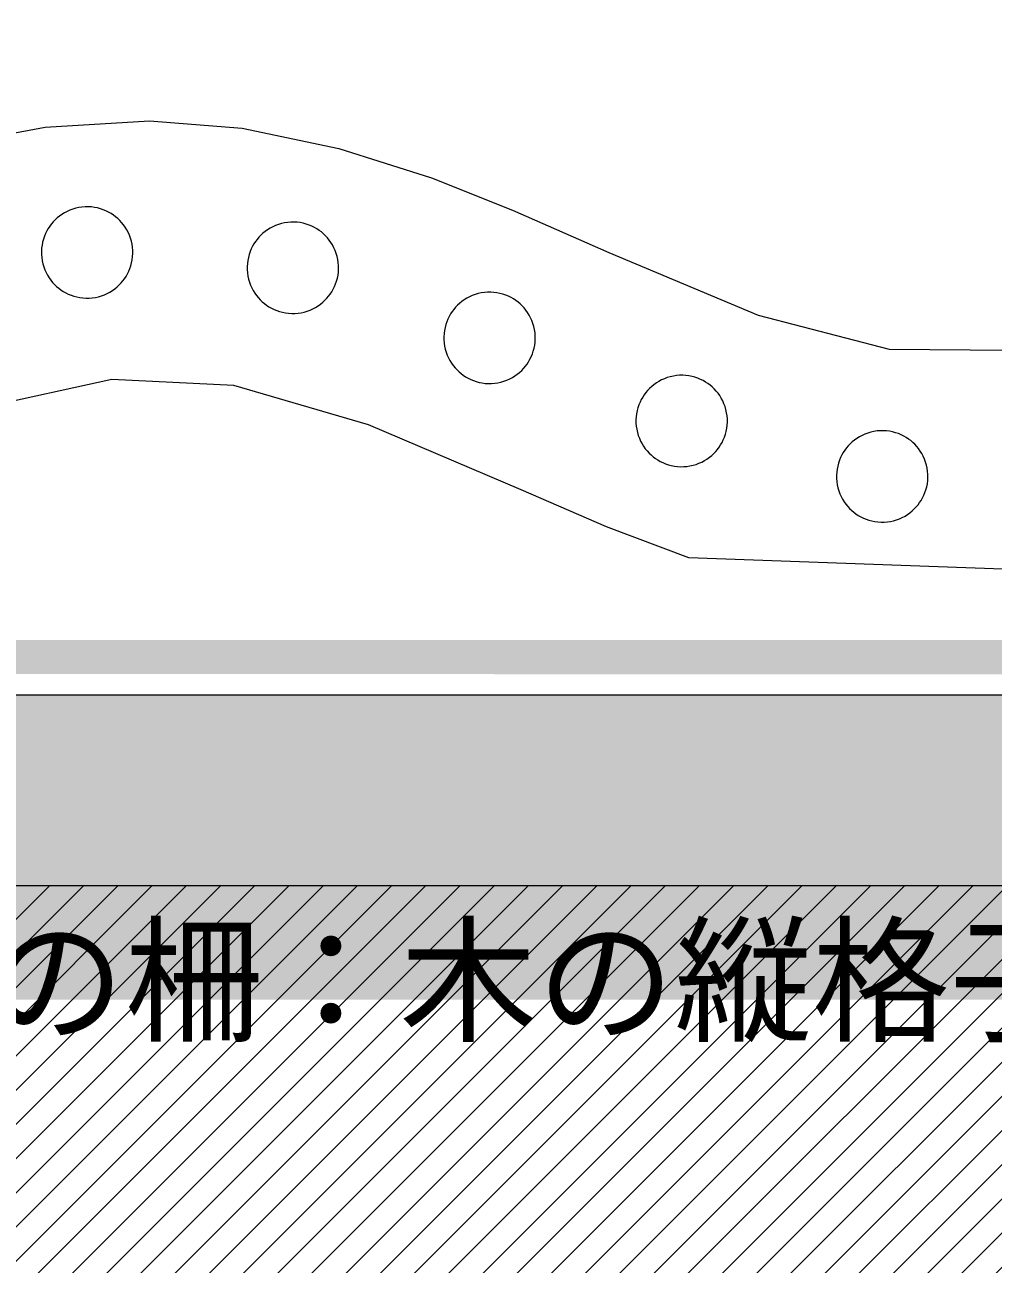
# Model space of a CAD drawing. Header units: millimetres. Extents: x -146962 to 322503, y -183624 to 284367.
# Drawn here: x 76609 to 79151, y 27904 to 31159 of the extents above; entities that cross this region are included whole.
import ezdxf

# ---------------------------------------------------------------- set-up
doc = ezdxf.new("R2010")
doc.units = ezdxf.units.MM
doc.layers.add('30_敷地・外構', color=8, linetype='Continuous', lineweight=9)
doc.layers.add('60_部屋名・面積', color=7, linetype='Continuous', lineweight=13)
doc.styles.add('JP', font='NotoSansCJKjp-Regular.otf')

msp = doc.modelspace()

# ---------------------------------------------------------------- hatches: boundary and pattern name
at = {"layer": '30_敷地・外構', "true_color": 0x8a6a4a}
for points in [[(67663.7, 29499.5), (67663.7, 29529.5), (67663.7, 29537), (67663.7, 29544.5), (68866.5, 29544.4), (70069.3, 29544.3), (71272.1, 29544.3), (72474.9, 29544.2), (73677.7, 29544.1), (74880.5, 29544), (76083.3, 29544), (77286.1, 29543.9), (78488.9, 29543.8), (79691.7, 29543.7), (80894.5, 29543.7), (82097.3, 29543.6), (82097.3, 29536.1), (82097.3, 29528.6), (82097.3, 29513.6), (82097.3, 29498.6), (82097.3, 29491.1), (82097.3, 29483.6), (82097.3, 29476.1), (82097.3, 29468.6), (82097.3, 29453.6), (80894.5, 29453.7), (79691.7, 29453.7), (78488.9, 29453.8), (77286.1, 29453.9), (76083.3, 29454), (74880.5, 29454), (73677.7, 29454.1), (72474.9, 29454.2), (71272.1, 29454.3), (70069.3, 29454.3), (68866.5, 29454.4), (67663.7, 29454.5), (67663.7, 29462), (67663.7, 29469.5), (67663.7, 29477), (67663.7, 29492)], [(75734.6, 29484), (75734.6, 29514), (75734.6, 29521.5), (75734.6, 29529), (75734.6, 29536.5), (75734.6, 29544), (75861.9, 29544), (75989.3, 29544), (76244, 29543.9), (76371.3, 29543.9), (76498.7, 29543.9), (76626, 29543.9), (76753.4, 29543.9), (77008.1, 29543.9), (77135.4, 29543.9), (77262.8, 29543.9), (77262.8, 29536.4), (77262.8, 29528.9), (77262.8, 29521.4), (77262.8, 29513.9), (77262.8, 29506.4), (77262.8, 29498.9), (77262.8, 29491.4), (77262.8, 29483.9), (77262.8, 29476.4), (77262.8, 29468.9), (77262.8, 29453.9), (77135.4, 29453.9), (77008.1, 29453.9), (76880.7, 29453.9), (76753.4, 29453.9), (76626, 29453.9), (76498.7, 29453.9), (76371.3, 29453.9), (76116.6, 29454), (75989.3, 29454), (75861.9, 29454), (75734.6, 29454), (75734.6, 29461.5), (75734.6, 29469), (75734.6, 29476.5)], [(76621, 29536.4), (76623.5, 29536.4), (76626, 29536.4), (76628.5, 29536.4), (76631, 29536.4), (76633.5, 29536.4), (76636, 29536.4), (76638.5, 29536.4), (76641, 29536.4), (76643.5, 29536.4), (76643.5, 29523.9), (76643.5, 29511.4), (76643.5, 29505.2), (76643.5, 29498.9), (76643.5, 29486.4), (76643.5, 29473.9), (76643.5, 29461.4), (76641, 29461.4), (76638.5, 29461.4), (76636, 29461.4), (76633.5, 29461.4), (76631, 29461.4), (76628.5, 29461.4), (76626, 29461.4), (76623.5, 29461.4), (76621, 29461.4), (76618.5, 29461.4), (76616, 29461.4), (76613.5, 29461.4), (76613.5, 29467.7), (76613.5, 29473.9), (76613.5, 29486.4), (76613.5, 29492.7), (76613.5, 29498.9), (76613.5, 29505.2), (76613.5, 29511.4), (76613.5, 29523.9), (76613.5, 29530.2), (76613.5, 29536.4), (76616, 29536.4), (76618.5, 29536.4)], [(76750.9, 29536.4), (76753.4, 29536.4), (76755.9, 29536.4), (76758.4, 29536.4), (76763.4, 29536.4), (76765.9, 29536.4), (76768.4, 29536.4), (76770.9, 29536.4), (76773.4, 29536.4), (76773.4, 29530.2), (76773.4, 29511.4), (76773.4, 29505.2), (76773.4, 29480.2), (76773.4, 29473.9), (76773.4, 29461.4), (76770.9, 29461.4), (76768.4, 29461.4), (76765.9, 29461.4), (76760.9, 29461.4), (76758.4, 29461.4), (76755.9, 29461.4), (76753.4, 29461.4), (76750.9, 29461.4), (76748.4, 29461.4), (76745.9, 29461.4), (76743.4, 29461.4), (76743.4, 29467.7), (76743.4, 29486.4), (76743.4, 29505.2), (76743.4, 29511.4), (76743.4, 29523.9), (76743.4, 29536.4), (76745.9, 29536.4), (76748.4, 29536.4)], [(76880.7, 29536.4), (76883.2, 29536.4), (76885.7, 29536.4), (76888.2, 29536.4), (76890.7, 29536.4), (76893.2, 29536.4), (76895.7, 29536.4), (76898.2, 29536.4), (76900.7, 29536.4), (76903.2, 29536.4), (76903.2, 29511.4), (76903.2, 29505.2), (76903.2, 29498.9), (76903.2, 29492.7), (76903.2, 29461.4), (76900.7, 29461.4), (76898.2, 29461.4), (76895.7, 29461.4), (76893.2, 29461.4), (76888.2, 29461.4), (76883.2, 29461.4), (76880.7, 29461.4), (76878.2, 29461.4), (76875.7, 29461.4), (76873.2, 29461.4), (76873.2, 29480.2), (76873.2, 29486.4), (76873.2, 29492.7), (76873.2, 29498.9), (76873.2, 29505.2), (76873.2, 29511.4), (76873.2, 29536.4), (76875.7, 29536.4), (76878.2, 29536.4)], [(77010.6, 29536.4), (77013.1, 29536.4), (77015.6, 29536.4), (77018.1, 29536.4), (77020.6, 29536.4), (77025.6, 29536.4), (77028.1, 29536.4), (77030.6, 29536.4), (77033.1, 29536.4), (77033.1, 29530.1), (77033.1, 29523.9), (77033.1, 29517.6), (77033.1, 29511.4), (77033.1, 29505.1), (77033.1, 29498.9), (77033.1, 29492.6), (77033.1, 29486.4), (77033.1, 29480.1), (77033.1, 29467.6), (77033.1, 29461.4), (77030.6, 29461.4), (77028.1, 29461.4), (77025.6, 29461.4), (77020.6, 29461.4), (77018.1, 29461.4), (77015.6, 29461.4), (77010.6, 29461.4), (77008.1, 29461.4), (77005.6, 29461.4), (77003.1, 29461.4), (77003.1, 29467.7), (77003.1, 29486.4), (77003.1, 29492.7), (77003.1, 29498.9), (77003.1, 29505.2), (77003.1, 29511.4), (77003.1, 29517.7), (77003.1, 29523.9), (77003.1, 29530.2), (77003.1, 29536.4), (77005.6, 29536.4), (77008.1, 29536.4)], [(77140.4, 29536.4), (77142.9, 29536.4), (77147.9, 29536.4), (77152.9, 29536.4), (77155.4, 29536.4), (77157.9, 29536.4), (77160.4, 29536.4), (77162.9, 29536.4), (77162.9, 29530.1), (77162.9, 29511.4), (77162.9, 29505.1), (77162.9, 29498.9), (77162.9, 29492.6), (77162.9, 29486.4), (77162.9, 29480.1), (77162.9, 29473.9), (77162.9, 29467.6), (77162.9, 29461.4), (77160.4, 29461.4), (77152.9, 29461.4), (77147.9, 29461.4), (77142.9, 29461.4), (77140.4, 29461.4), (77137.9, 29461.4), (77135.4, 29461.4), (77132.9, 29461.4), (77132.9, 29467.6), (77132.9, 29486.4), (77132.9, 29492.6), (77132.9, 29498.9), (77132.9, 29505.1), (77132.9, 29511.4), (77132.9, 29517.6), (77132.9, 29530.1), (77132.9, 29536.4), (77135.4, 29536.4), (77137.9, 29536.4)], [(77262.8, 29528.9), (77262.8, 29536.4), (77262.8, 29543.9), (77270.3, 29543.9), (77277.8, 29543.9), (77285.3, 29543.9), (77292.8, 29543.9), (77300.3, 29543.9), (77322.8, 29543.9), (77337.8, 29543.9), (77345.3, 29543.9), (77352.8, 29543.9), (77352.8, 29536.4), (77352.8, 29528.9), (77352.8, 29521.4), (77352.8, 29506.4), (77352.8, 29498.9), (77352.8, 29468.9), (77352.8, 29453.9), (77345.3, 29453.9), (77337.8, 29453.9), (77330.3, 29453.9), (77322.8, 29453.9), (77307.8, 29453.9), (77300.3, 29453.9), (77292.8, 29453.9), (77285.3, 29453.9), (77277.8, 29453.9), (77270.3, 29453.9), (77262.8, 29453.9), (77262.8, 29461.4), (77262.8, 29468.9), (77262.8, 29476.4), (77262.8, 29483.9), (77262.8, 29491.4), (77262.8, 29506.4), (77262.8, 29521.4)], [(77272.8, 29533.9), (77278.6, 29533.9), (77284.4, 29533.9), (77290.3, 29533.9), (77296.1, 29533.9), (77301.9, 29533.9), (77307.8, 29533.9), (77313.6, 29533.9), (77319.4, 29533.9), (77325.3, 29533.9), (77331.1, 29533.9), (77336.9, 29533.9), (77342.8, 29533.9), (77342.8, 29528), (77342.8, 29522.2), (77342.8, 29498.9), (77342.8, 29493), (77342.8, 29481.4), (77342.8, 29475.5), (77342.8, 29463.9), (77336.9, 29463.9), (77331.1, 29463.9), (77325.3, 29463.9), (77319.4, 29463.9), (77313.6, 29463.9), (77307.8, 29463.9), (77301.9, 29463.9), (77290.3, 29463.9), (77284.4, 29463.9), (77278.6, 29463.9), (77272.8, 29463.9), (77272.8, 29469.7), (77272.8, 29487.2), (77272.8, 29493.1), (77272.8, 29498.9), (77272.8, 29504.7), (77272.8, 29510.6), (77272.8, 29516.4), (77272.8, 29522.2)], [(77352.8, 29498.9), (77352.8, 29506.4), (77352.8, 29521.4), (77352.8, 29528.9), (77352.8, 29543.9), (77480.1, 29543.9), (77607.5, 29543.9), (77734.8, 29543.9), (77862.2, 29543.8), (77989.5, 29543.8), (78116.8, 29543.8), (78244.2, 29543.8), (78371.5, 29543.8), (78626.2, 29543.8), (78753.6, 29543.8), (78880.9, 29543.8), (78880.9, 29536.3), (78880.9, 29528.8), (78880.9, 29521.3), (78880.9, 29513.8), (78880.9, 29506.3), (78880.9, 29491.3), (78880.9, 29483.8), (78880.9, 29476.3), (78880.9, 29468.8), (78880.9, 29453.8), (78753.6, 29453.8), (78626.2, 29453.8), (78498.9, 29453.8), (78371.5, 29453.8), (78244.2, 29453.8), (77862.1, 29453.8), (77734.8, 29453.9), (77352.8, 29453.9), (77352.8, 29461.4), (77352.8, 29468.9)], [(77460.1, 29536.4), (77462.6, 29536.4), (77467.6, 29536.4), (77470.1, 29536.4), (77475.1, 29536.4), (77477.6, 29536.4), (77480.1, 29536.4), (77482.6, 29536.4), (77482.6, 29523.9), (77482.6, 29517.6), (77482.6, 29511.4), (77482.6, 29505.1), (77482.6, 29498.9), (77482.6, 29486.4), (77482.6, 29480.1), (77482.6, 29473.9), (77482.6, 29461.4), (77480.1, 29461.4), (77477.6, 29461.4), (77472.6, 29461.4), (77470.1, 29461.4), (77467.6, 29461.4), (77465.1, 29461.4), (77460.1, 29461.4), (77455.1, 29461.4), (77452.6, 29461.4), (77452.6, 29467.6), (77452.6, 29486.4), (77452.6, 29492.6), (77452.6, 29498.9), (77452.6, 29511.4), (77452.6, 29530.1), (77452.6, 29536.4), (77455.1, 29536.4), (77457.6, 29536.4)], [(77587.5, 29536.4), (77590, 29536.4), (77592.5, 29536.4), (77595, 29536.4), (77597.5, 29536.4), (77600, 29536.4), (77602.5, 29536.4), (77605, 29536.4), (77607.5, 29536.4), (77610, 29536.4), (77612.5, 29536.4), (77612.5, 29530.1), (77612.5, 29523.9), (77612.5, 29505.1), (77612.5, 29498.9), (77612.5, 29473.9), (77612.5, 29461.4), (77610, 29461.4), (77607.5, 29461.4), (77605, 29461.4), (77602.5, 29461.4), (77600, 29461.4), (77597.5, 29461.4), (77595, 29461.4), (77592.5, 29461.4), (77590, 29461.4), (77587.5, 29461.4), (77585, 29461.4), (77582.5, 29461.4), (77582.5, 29467.6), (77582.5, 29473.9), (77582.5, 29480.1), (77582.5, 29486.4), (77582.5, 29498.9), (77582.5, 29505.1), (77582.5, 29511.4), (77582.5, 29523.9), (77582.5, 29530.1), (77582.5, 29536.4), (77585, 29536.4)], [(77719.8, 29536.4), (77722.3, 29536.4), (77727.3, 29536.4), (77729.8, 29536.4), (77732.3, 29536.4), (77734.8, 29536.4), (77737.3, 29536.4), (77739.8, 29536.4), (77742.3, 29536.4), (77742.3, 29523.9), (77742.3, 29517.6), (77742.3, 29511.4), (77742.3, 29505.1), (77742.3, 29498.9), (77742.3, 29492.6), (77742.3, 29486.4), (77742.3, 29480.1), (77742.3, 29473.9), (77742.3, 29461.4), (77739.8, 29461.4), (77737.3, 29461.4), (77734.8, 29461.4), (77732.3, 29461.4), (77729.8, 29461.4), (77727.3, 29461.4), (77722.3, 29461.4), (77717.3, 29461.4), (77714.8, 29461.4), (77712.3, 29461.4), (77712.3, 29467.6), (77712.3, 29480.1), (77712.3, 29492.6), (77712.3, 29498.9), (77712.3, 29505.1), (77712.3, 29511.4), (77712.3, 29517.6), (77712.3, 29523.9), (77712.3, 29530.1), (77712.3, 29536.4), (77714.8, 29536.4)], [(77852.2, 29536.3), (77857.2, 29536.3), (77859.7, 29536.3), (77862.2, 29536.3), (77864.7, 29536.3), (77867.2, 29536.3), (77869.7, 29536.3), (77872.2, 29536.3), (77872.1, 29461.3), (77869.6, 29461.3), (77867.1, 29461.3), (77864.6, 29461.3), (77859.6, 29461.3), (77854.6, 29461.3), (77849.6, 29461.3), (77844.6, 29461.3), (77842.1, 29461.3), (77842.1, 29473.8), (77842.1, 29480.1), (77842.1, 29486.3), (77842.1, 29492.6), (77842.1, 29498.8), (77842.1, 29505.1), (77842.1, 29511.3), (77842.1, 29517.6), (77842.1, 29523.8), (77842.1, 29536.3), (77844.7, 29536.3), (77847.2, 29536.3)], [(77979.5, 29536.3), (77982, 29536.3), (77984.5, 29536.3), (77987, 29536.3), (77989.5, 29536.3), (77992, 29536.3), (77994.5, 29536.3), (77997, 29536.3), (77999.5, 29536.3), (78002, 29536.3), (78002, 29530.1), (78002, 29523.8), (78002, 29517.6), (78002, 29511.3), (78002, 29505.1), (78002, 29498.8), (78002, 29492.6), (78002, 29486.3), (78002, 29480.1), (78002, 29473.8), (78002, 29461.3), (77999.5, 29461.3), (77997, 29461.3), (77994.5, 29461.3), (77992, 29461.3), (77987, 29461.3), (77984.5, 29461.3), (77982, 29461.3), (77979.5, 29461.3), (77977, 29461.3), (77974.5, 29461.3), (77972, 29461.3), (77972, 29467.6), (77972, 29473.8), (77972, 29480.1), (77972, 29486.3), (77972, 29492.6), (77972, 29498.8), (77972, 29505.1), (77972, 29511.3), (77972, 29517.6), (77972, 29530.1), (77972, 29536.3), (77974.5, 29536.3)], [(78109.3, 29536.3), (78114.3, 29536.3), (78116.8, 29536.3), (78121.8, 29536.3), (78124.3, 29536.3), (78126.8, 29536.3), (78129.3, 29536.3), (78131.8, 29536.3), (78131.8, 29523.8), (78131.8, 29517.6), (78131.8, 29511.3), (78131.8, 29492.6), (78131.8, 29486.3), (78131.8, 29480.1), (78131.8, 29473.8), (78131.8, 29467.6), (78131.8, 29461.3), (78129.3, 29461.3), (78126.8, 29461.3), (78124.3, 29461.3), (78121.8, 29461.3), (78119.3, 29461.3), (78114.3, 29461.3), (78111.8, 29461.3), (78109.3, 29461.3), (78106.8, 29461.3), (78104.3, 29461.3), (78101.8, 29461.3), (78101.8, 29467.6), (78101.8, 29473.8), (78101.8, 29480.1), (78101.8, 29486.3), (78101.8, 29492.6), (78101.8, 29498.8), (78101.8, 29505.1), (78101.8, 29511.3), (78101.8, 29517.6), (78101.8, 29536.3), (78104.3, 29536.3), (78106.8, 29536.3)], [(78239.2, 29536.3), (78241.7, 29536.3), (78244.2, 29536.3), (78246.7, 29536.3), (78251.7, 29536.3), (78254.2, 29536.3), (78256.7, 29536.3), (78259.2, 29536.3), (78261.7, 29536.3), (78261.7, 29530.1), (78261.7, 29523.8), (78261.7, 29492.6), (78261.7, 29486.3), (78261.7, 29461.3), (78259.2, 29461.3), (78256.7, 29461.3), (78251.7, 29461.3), (78249.2, 29461.3), (78246.7, 29461.3), (78241.7, 29461.3), (78239.2, 29461.3), (78236.7, 29461.3), (78234.2, 29461.3), (78231.7, 29461.3), (78231.7, 29467.6), (78231.7, 29473.8), (78231.7, 29480.1), (78231.7, 29486.3), (78231.7, 29492.6), (78231.7, 29498.8), (78231.7, 29505.1), (78231.7, 29517.6), (78231.7, 29523.8), (78231.7, 29530.1), (78231.7, 29536.3), (78234.2, 29536.3), (78236.7, 29536.3)], [(78369, 29536.3), (78371.5, 29536.3), (78374, 29536.3), (78376.5, 29536.3), (78379, 29536.3), (78381.5, 29536.3), (78384, 29536.3), (78386.5, 29536.3), (78389, 29536.3), (78391.5, 29536.3), (78391.5, 29511.3), (78391.5, 29505.1), (78391.5, 29498.8), (78391.5, 29461.3), (78389, 29461.3), (78386.5, 29461.3), (78384, 29461.3), (78381.5, 29461.3), (78379, 29461.3), (78376.5, 29461.3), (78374, 29461.3), (78371.5, 29461.3), (78369, 29461.3), (78366.5, 29461.3), (78364, 29461.3), (78361.5, 29461.3), (78361.5, 29492.6), (78361.5, 29498.8), (78361.5, 29505.1), (78361.5, 29511.3), (78361.5, 29536.3), (78364, 29536.3), (78366.5, 29536.3)], [(78498.9, 29536.3), (78501.4, 29536.3), (78503.9, 29536.3), (78506.4, 29536.3), (78508.9, 29536.3), (78511.4, 29536.3), (78513.9, 29536.3), (78518.9, 29536.3), (78521.4, 29536.3), (78521.4, 29523.8), (78521.4, 29511.3), (78521.4, 29505.1), (78521.4, 29498.8), (78521.4, 29492.6), (78521.4, 29486.3), (78521.4, 29473.8), (78521.4, 29461.3), (78518.9, 29461.3), (78516.4, 29461.3), (78511.4, 29461.3), (78508.9, 29461.3), (78506.4, 29461.3), (78503.9, 29461.3), (78501.4, 29461.3), (78498.9, 29461.3), (78496.4, 29461.3), (78493.9, 29461.3), (78491.4, 29461.3), (78491.4, 29467.6), (78491.4, 29473.8), (78491.4, 29480.1), (78491.4, 29486.3), (78491.4, 29492.6), (78491.4, 29517.6), (78491.4, 29523.8), (78491.4, 29530.1), (78491.4, 29536.3), (78493.9, 29536.3), (78496.4, 29536.3)], [(78628.7, 29536.3), (78631.2, 29536.3), (78636.2, 29536.3), (78638.7, 29536.3), (78641.2, 29536.3), (78643.7, 29536.3), (78648.7, 29536.3), (78651.2, 29536.3), (78651.2, 29517.5), (78651.2, 29511.3), (78651.2, 29505), (78651.2, 29498.8), (78651.2, 29492.5), (78651.2, 29486.3), (78651.2, 29461.3), (78648.7, 29461.3), (78646.2, 29461.3), (78643.7, 29461.3), (78641.2, 29461.3), (78638.7, 29461.3), (78636.2, 29461.3), (78633.7, 29461.3), (78631.2, 29461.3), (78628.7, 29461.3), (78626.2, 29461.3), (78623.7, 29461.3), (78621.2, 29461.3), (78621.2, 29467.5), (78621.2, 29492.5), (78621.2, 29498.8), (78621.2, 29505), (78621.2, 29511.3), (78621.2, 29523.8), (78621.2, 29530), (78621.2, 29536.3), (78623.7, 29536.3)], [(78756.1, 29536.3), (78758.6, 29536.3), (78761.1, 29536.3), (78763.6, 29536.3), (78766.1, 29536.3), (78768.6, 29536.3), (78771.1, 29536.3), (78773.6, 29536.3), (78778.6, 29536.3), (78781.1, 29536.3), (78781.1, 29530), (78781.1, 29523.8), (78781.1, 29517.5), (78781.1, 29511.3), (78781.1, 29505), (78781.1, 29498.8), (78781.1, 29492.5), (78781.1, 29480), (78781.1, 29473.8), (78781.1, 29461.3), (78778.6, 29461.3), (78776.1, 29461.3), (78773.6, 29461.3), (78771.1, 29461.3), (78768.6, 29461.3), (78766.1, 29461.3), (78763.6, 29461.3), (78761.1, 29461.3), (78758.6, 29461.3), (78756.1, 29461.3), (78753.6, 29461.3), (78751.1, 29461.3), (78751.1, 29467.5), (78751.1, 29473.8), (78751.1, 29480), (78751.1, 29505), (78751.1, 29511.3), (78751.1, 29517.5), (78751.1, 29523.8), (78751.1, 29530), (78751.1, 29536.3), (78753.6, 29536.3)], [(78880.9, 29536.3), (78880.9, 29543.8), (78888.4, 29543.8), (78895.9, 29543.8), (78903.4, 29543.8), (78910.9, 29543.8), (78918.4, 29543.8), (78933.4, 29543.8), (78940.9, 29543.8), (78948.4, 29543.8), (78955.9, 29543.8), (78963.4, 29543.8), (78970.9, 29543.8), (78970.9, 29536.3), (78970.9, 29528.8), (78970.9, 29521.3), (78970.9, 29513.8), (78970.9, 29498.8), (78970.9, 29491.3), (78970.9, 29483.8), (78970.9, 29476.3), (78970.9, 29468.8), (78970.9, 29453.8), (78963.4, 29453.8), (78955.9, 29453.8), (78948.4, 29453.8), (78940.9, 29453.8), (78933.4, 29453.8), (78903.4, 29453.8), (78895.9, 29453.8), (78888.4, 29453.8), (78880.9, 29453.8), (78880.9, 29461.3), (78880.9, 29468.8), (78880.9, 29476.3), (78880.9, 29483.8), (78880.9, 29498.8), (78880.9, 29513.8), (78880.9, 29521.3)], [(78890.9, 29522.1), (78890.9, 29527.9), (78890.9, 29533.8), (78896.8, 29533.8), (78902.6, 29533.8), (78914.3, 29533.8), (78920.1, 29533.8), (78925.9, 29533.8), (78931.8, 29533.8), (78937.6, 29533.8), (78949.3, 29533.8), (78955.1, 29533.8), (78960.9, 29533.8), (78960.9, 29527.9), (78960.9, 29522.1), (78960.9, 29516.3), (78960.9, 29504.6), (78960.9, 29498.8), (78960.9, 29492.9), (78960.9, 29487.1), (78960.9, 29475.4), (78960.9, 29463.8), (78955.1, 29463.8), (78949.3, 29463.8), (78943.4, 29463.8), (78937.6, 29463.8), (78931.8, 29463.8), (78920.1, 29463.8), (78914.3, 29463.8), (78908.4, 29463.8), (78902.6, 29463.8), (78896.8, 29463.8), (78890.9, 29463.8), (78890.9, 29475.4), (78890.9, 29481.3), (78890.9, 29492.9), (78890.9, 29504.6), (78890.9, 29510.4), (78890.9, 29516.3)], [(78970.9, 29498.8), (78970.9, 29506.3), (78970.9, 29513.8), (78970.9, 29528.8), (78970.9, 29536.3), (78970.9, 29543.8), (79098.3, 29543.8), (79225.6, 29543.8), (79607.7, 29543.7), (79735, 29543.7), (79862.4, 29543.7), (79989.7, 29543.7), (80117.1, 29543.7), (80244.4, 29543.7), (80371.8, 29543.7), (80499.1, 29543.7), (80499.1, 29521.2), (80499.1, 29513.7), (80499.1, 29506.2), (80499.1, 29498.7), (80499.1, 29491.2), (80499.1, 29483.7), (80499.1, 29476.2), (80499.1, 29453.7), (80244.4, 29453.7), (80117.1, 29453.7), (79735, 29453.7), (79607.7, 29453.7), (79480.3, 29453.7), (79353, 29453.8), (79098.3, 29453.8), (78970.9, 29453.8), (78970.9, 29461.3), (78970.9, 29468.8), (78970.9, 29483.8), (78970.9, 29491.3)], [(79075.8, 29536.3), (79078.3, 29536.3), (79080.8, 29536.3), (79083.3, 29536.3), (79085.8, 29536.3), (79088.3, 29536.3), (79090.8, 29536.3), (79093.3, 29536.3), (79098.3, 29536.3), (79100.8, 29536.3), (79100.8, 29530), (79100.8, 29523.8), (79100.8, 29517.5), (79100.8, 29511.3), (79100.8, 29498.8), (79100.8, 29492.5), (79100.8, 29486.3), (79100.8, 29473.8), (79100.8, 29461.3), (79098.3, 29461.3), (79095.8, 29461.3), (79093.3, 29461.3), (79090.8, 29461.3), (79088.3, 29461.3), (79085.8, 29461.3), (79083.3, 29461.3), (79080.8, 29461.3), (79078.3, 29461.3), (79073.3, 29461.3), (79070.8, 29461.3), (79070.8, 29467.5), (79070.8, 29473.8), (79070.8, 29492.5), (79070.8, 29498.8), (79070.8, 29505), (79070.8, 29523.8), (79070.8, 29530), (79070.8, 29536.3), (79073.3, 29536.3)]]:
    msp.add_hatch(color=8, dxfattribs=at).paths.add_polyline_path(points)
at = {"layer": '30_敷地・外構', "true_color": 0xdccfb6}
msp.add_hatch(color=8, dxfattribs=at).paths.add_polyline_path([(118594.5, 29396.3), (118594.4, 28596.3), (67603, 28599.5), (67603.1, 29399.5)])
at = {"layer": '30_敷地・外構', "true_color": 0xb9cf98}
for points in [[(76874.7, 29378.9), (76922, 29378.9), (77010.1, 29335.3), (77014.9, 29329.5), (77055.3, 29310.6), (76913.7, 29214.1)], [(76888, 29101.5), (76908.9, 29121.1), (77068.3, 29112.5), (77090, 29037.4), (76926.9, 29004.3), (76917.4, 29029.9)], [(76813.4, 28709.7), (76851.8, 28765.5), (76906.3, 28759.9), (76922.2, 28745.7), (76928.5, 28722.3), (76855.6, 28625.3)]]:
    msp.add_hatch(color=8, dxfattribs=at).paths.add_polyline_path(points)
at = {"layer": '30_敷地・外構', "true_color": 0xbdb6aa}
h = msp.add_hatch(dxfattribs=at)
h.set_pattern_fill('ANSI31', scale=20)
h.paths.add_polyline_path([(74349.4, 27219.1), (74349.5, 28899.1), (80724.1, 28898.7), (80724, 27218.7)])

# ---------------------------------------------------------------- linework, layer by layer
at = {"layer": '30_敷地・外構'}
for points in [[(118597.6, 85398.9), (118594.5, 29396.3), (55603.1, 29400.2), (55602.4, 41399.1), (85596.4, 85403.7), (118597.6, 85398.9)], [(83754.6, 32064.4), (82100.1, 29398.6), (64209.2, 29399.8), (67603.5, 29399.7), (67603.3, 31451.8)], [(73962.9, 30608.7), (74360.9, 30446.1), (74709.5, 30355.9), (75030.2, 30353.6), (75371.2, 30438.9), (75756.2, 30596.3), (75981.3, 30693), (76179.4, 30769.5), (76445.5, 30849.9), (76661.8, 30890.6), (76936.2, 30906.5), (77178.9, 30887.4), (77432.5, 30834.4), (77676.1, 30757), (77889, 30672.2), (78141.3, 30561), (78534, 30396.6), (78877.8, 30306.9), (79196.7, 30304.5)], [(76866.1, 30486.6), (76870.4, 30492.3), (76874.4, 30498.4), (76878.2, 30504.9), (76881.5, 30511.8), (76884.5, 30518.9), (76887, 30526.4), (76889.1, 30534.1), (76890.7, 30542.1), (76891.7, 30550.2), (76892.2, 30558.4), (76892.1, 30566.6), (76891.5, 30574.9), (76890.2, 30583.1), (76888.5, 30591.1), (76886.1, 30599), (76883.3, 30606.7), (76880, 30614.1), (76876.2, 30621.1), (76872.1, 30627.8), (76867.6, 30634.1), (76862.8, 30640), (76857.7, 30645.5), (76852.4, 30650.6), (76846.9, 30655.2), (76841.2, 30659.5), (76835.1, 30663.5), (76828.6, 30667.2), (76821.7, 30670.6), (76814.6, 30673.6), (76807.1, 30676.1), (76799.4, 30678.2), (76791.5, 30679.7), (76783.4, 30680.8), (76775.2, 30681.3), (76766.9, 30681.2), (76758.6, 30680.5), (76750.4, 30679.3), (76742.4, 30677.5), (76734.5, 30675.2), (76726.8, 30672.4), (76719.5, 30669.1), (76712.4, 30665.3), (76705.7, 30661.2), (76699.4, 30656.7), (76693.5, 30651.8), (76688, 30646.8), (76682.9, 30641.5), (76678.3, 30636), (76674, 30630.3), (76670, 30624.1), (76666.3, 30617.7), (76662.9, 30610.8), (76659.9, 30603.6), (76657.4, 30596.2), (76655.3, 30588.5), (76653.8, 30580.5), (76652.7, 30572.4), (76652.3, 30564.2), (76652.3, 30556), (76653, 30547.7), (76654.2, 30539.5), (76656, 30531.4), (76658.3, 30523.6), (76661.1, 30515.9), (76664.4, 30508.5), (76668.2, 30501.5), (76672.4, 30494.8), (76676.9, 30488.4), (76681.7, 30482.5), (76686.8, 30477), (76692.1, 30472), (76697.5, 30467.4), (76703.3, 30463.1), (76709.4, 30459.1), (76715.9, 30455.4), (76722.7, 30452), (76729.9, 30449), (76737.3, 30446.5), (76745.1, 30444.4), (76753, 30442.8), (76761.1, 30441.8), (76769.3, 30441.3), (76777.6, 30441.4), (76785.8, 30442.1), (76794, 30443.3), (76802.1, 30445.1), (76810, 30447.4), (76817.6, 30450.2), (76825, 30453.5), (76832, 30457.3), (76838.7, 30461.4), (76845.1, 30465.9), (76851, 30470.7), (76856.5, 30475.8), (76861.5, 30481.1), (76866.1, 30486.6)], [(77406.2, 30446.3), (77410.5, 30452.1), (77414.5, 30458.2), (77418.2, 30464.7), (77421.6, 30471.5), (77424.6, 30478.7), (77427.1, 30486.2), (77429.2, 30493.9), (77430.8, 30501.8), (77431.8, 30509.9), (77432.3, 30518.1), (77432.2, 30526.4), (77431.5, 30534.6), (77430.3, 30542.8), (77428.5, 30550.9), (77426.2, 30558.8), (77423.4, 30566.4), (77420.1, 30573.8), (77416.3, 30580.9), (77412.2, 30587.6), (77407.7, 30593.9), (77402.8, 30599.8), (77397.8, 30605.3), (77392.5, 30610.3), (77387, 30615), (77381.3, 30619.2), (77375.2, 30623.3), (77368.7, 30627), (77361.8, 30630.4), (77354.7, 30633.3), (77347.2, 30635.9), (77339.5, 30637.9), (77331.5, 30639.5), (77323.4, 30640.5), (77315.2, 30641), (77307, 30640.9), (77298.7, 30640.3), (77290.5, 30639.1), (77282.5, 30637.3), (77274.6, 30635), (77266.9, 30632.1), (77259.5, 30628.8), (77252.5, 30625.1), (77245.8, 30620.9), (77239.5, 30616.4), (77233.6, 30611.6), (77228.1, 30606.5), (77223, 30601.2), (77218.4, 30595.7), (77214.1, 30590), (77210.1, 30583.9), (77206.4, 30577.4), (77203, 30570.6), (77200, 30563.4), (77197.5, 30555.9), (77195.4, 30548.2), (77193.9, 30540.3), (77192.8, 30532.2), (77192.3, 30524), (77192.4, 30515.7), (77193.1, 30507.5), (77194.3, 30499.3), (77196.1, 30491.2), (77198.4, 30483.3), (77201.2, 30475.7), (77204.5, 30468.3), (77208.3, 30461.2), (77212.4, 30454.5), (77216.9, 30448.2), (77221.8, 30442.3), (77226.8, 30436.8), (77232.1, 30431.8), (77237.6, 30427.1), (77243.3, 30422.8), (77249.4, 30418.8), (77255.9, 30415.1), (77262.8, 30411.7), (77270, 30408.8), (77277.4, 30406.2), (77285.1, 30404.2), (77293.1, 30402.6), (77301.2, 30401.6), (77309.4, 30401.1), (77317.6, 30401.2), (77325.9, 30401.8), (77334.1, 30403), (77342.1, 30404.8), (77350, 30407.1), (77357.7, 30410), (77365.1, 30413.3), (77372.1, 30417), (77378.8, 30421.2), (77385.1, 30425.7), (77391.1, 30430.5), (77396.5, 30435.6), (77401.6, 30440.9), (77406.2, 30446.3)], [(77922.6, 30262.3), (77926.9, 30268), (77930.9, 30274.1), (77934.6, 30280.6), (77938, 30287.5), (77941, 30294.6), (77943.5, 30302.1), (77945.6, 30309.8), (77947.1, 30317.8), (77948.2, 30325.9), (77948.6, 30334.1), (77948.6, 30342.3), (77947.9, 30350.6), (77946.7, 30358.8), (77944.9, 30366.8), (77942.6, 30374.7), (77939.8, 30382.4), (77936.5, 30389.7), (77932.7, 30396.8), (77928.5, 30403.5), (77924, 30409.8), (77919.2, 30415.7), (77914.1, 30421.2), (77908.8, 30426.3), (77903.4, 30430.9), (77897.6, 30435.2), (77891.5, 30439.2), (77885, 30442.9), (77878.2, 30446.3), (77871, 30449.3), (77863.6, 30451.8), (77855.8, 30453.9), (77847.9, 30455.4), (77839.8, 30456.5), (77831.6, 30456.9), (77823.3, 30456.9), (77815.1, 30456.2), (77806.9, 30455), (77798.8, 30453.2), (77790.9, 30450.9), (77783.3, 30448.1), (77775.9, 30444.8), (77768.9, 30441), (77762.2, 30436.9), (77755.8, 30432.3), (77749.9, 30427.5), (77744.4, 30422.4), (77739.4, 30417.2), (77734.8, 30411.7), (77730.5, 30406), (77726.5, 30399.8), (77722.7, 30393.4), (77719.4, 30386.5), (77716.4, 30379.3), (77713.9, 30371.9), (77711.8, 30364.2), (77710.2, 30356.2), (77709.2, 30348.1), (77708.7, 30339.9), (77708.8, 30331.7), (77709.4, 30323.4), (77710.7, 30315.2), (77712.4, 30307.1), (77714.8, 30299.3), (77717.6, 30291.6), (77720.9, 30284.2), (77724.7, 30277.2), (77728.8, 30270.5), (77733.3, 30264.1), (77738.1, 30258.2), (77743.2, 30252.7), (77748.5, 30247.7), (77754, 30243.1), (77759.7, 30238.8), (77765.8, 30234.8), (77772.3, 30231), (77779.2, 30227.7), (77786.3, 30224.7), (77793.8, 30222.2), (77801.5, 30220.1), (77809.4, 30218.5), (77817.5, 30217.5), (77825.7, 30217), (77834, 30217.1), (77842.3, 30217.8), (77850.4, 30219), (77858.5, 30220.8), (77866.4, 30223.1), (77874.1, 30225.9), (77881.4, 30229.2), (77888.5, 30233), (77895.2, 30237.1), (77901.5, 30241.6), (77907.4, 30246.4), (77912.9, 30251.5), (77918, 30256.8), (77922.6, 30262.3)], [(78426.8, 30044), (78431.1, 30049.7), (78435.1, 30055.8), (78438.8, 30062.3), (78442.2, 30069.2), (78445.2, 30076.3), (78447.7, 30083.8), (78449.8, 30091.5), (78451.4, 30099.4), (78452.4, 30107.5), (78452.9, 30115.7), (78452.8, 30124), (78452.1, 30132.3), (78450.9, 30140.4), (78449.1, 30148.5), (78446.8, 30156.4), (78444, 30164.1), (78440.7, 30171.4), (78436.9, 30178.5), (78432.8, 30185.2), (78428.3, 30191.5), (78423.4, 30197.4), (78418.4, 30202.9), (78413.1, 30208), (78407.6, 30212.6), (78401.9, 30216.9), (78395.8, 30220.9), (78389.3, 30224.6), (78382.4, 30228), (78375.3, 30231), (78367.8, 30233.5), (78360.1, 30235.6), (78352.1, 30237.1), (78344, 30238.2), (78335.8, 30238.6), (78327.6, 30238.6), (78319.3, 30237.9), (78311.1, 30236.7), (78303.1, 30234.9), (78295.2, 30232.6), (78287.5, 30229.8), (78280.1, 30226.5), (78273.1, 30222.7), (78266.4, 30218.5), (78260.1, 30214), (78254.2, 30209.2), (78248.7, 30204.1), (78243.6, 30198.8), (78239, 30193.4), (78234.7, 30187.6), (78230.7, 30181.5), (78227, 30175), (78223.6, 30168.2), (78220.6, 30161), (78218.1, 30153.6), (78216, 30145.8), (78214.5, 30137.9), (78213.4, 30129.8), (78212.9, 30121.6), (78213, 30113.3), (78213.7, 30105.1), (78214.9, 30096.9), (78216.7, 30088.8), (78219, 30080.9), (78221.8, 30073.3), (78225.1, 30065.9), (78228.9, 30058.9), (78233, 30052.2), (78237.5, 30045.8), (78242.4, 30039.9), (78247.4, 30034.4), (78252.7, 30029.4), (78258.2, 30024.8), (78263.9, 30020.5), (78270, 30016.5), (78276.5, 30012.7), (78283.4, 30009.4), (78290.6, 30006.4), (78298, 30003.9), (78305.7, 30001.8), (78313.7, 30000.2), (78321.8, 29999.2), (78330, 29998.7), (78338.2, 29998.8), (78346.5, 29999.4), (78354.7, 30000.7), (78362.7, 30002.4), (78370.6, 30004.8), (78378.3, 30007.6), (78385.7, 30010.9), (78392.7, 30014.6), (78399.4, 30018.8), (78405.7, 30023.3), (78411.7, 30028.1), (78417.1, 30033.2), (78422.2, 30038.5), (78426.8, 30044)], [(79660.9, 29711.9), (78351.6, 29758.9), (78135.8, 29841), (77911.9, 29937.6), (77510.5, 30108.7), (77157.7, 30211.9), (76837.1, 30227.2), (76501.1, 30154.3), (76121.7, 30003.9), (75878, 29898.2), (75672.3, 29816.3), (74274.3, 29765), (74063.9, 29836.9), (73854.6, 29920.9)], [(78953.3, 29898.4), (78957.6, 29904.2), (78961.6, 29910.3), (78965.3, 29916.8), (78968.7, 29923.6), (78971.6, 29930.8), (78974.2, 29938.3), (78976.2, 29946), (78977.8, 29953.9), (78978.8, 29962), (78979.3, 29970.2), (78979.2, 29978.5), (78978.6, 29986.7), (78977.4, 29994.9), (78975.6, 30003), (78973.3, 30010.9), (78970.4, 30018.5), (78967.1, 30025.9), (78963.4, 30033), (78959.2, 30039.7), (78954.7, 30046), (78949.9, 30051.9), (78944.8, 30057.4), (78939.5, 30062.4), (78934.1, 30067.1), (78928.3, 30071.3), (78922.2, 30075.4), (78915.7, 30079.1), (78908.9, 30082.4), (78901.7, 30085.4), (78894.2, 30088), (78886.5, 30090), (78878.6, 30091.6), (78870.5, 30092.6), (78862.3, 30093.1), (78854, 30093), (78845.8, 30092.4), (78837.6, 30091.2), (78829.5, 30089.4), (78821.6, 30087.1), (78814, 30084.2), (78806.6, 30080.9), (78799.5, 30077.2), (78792.8, 30073), (78786.5, 30068.5), (78780.6, 30063.7), (78775.1, 30058.6), (78770.1, 30053.3), (78765.4, 30047.8), (78761.2, 30042.1), (78757.1, 30036), (78753.4, 30029.5), (78750.1, 30022.7), (78747.1, 30015.5), (78744.5, 30008), (78742.5, 30000.3), (78740.9, 29992.4), (78739.9, 29984.3), (78739.4, 29976.1), (78739.5, 29967.8), (78740.1, 29959.6), (78741.3, 29951.4), (78743.1, 29943.3), (78745.4, 29935.4), (78748.3, 29927.8), (78751.6, 29920.4), (78755.3, 29913.3), (78759.5, 29906.6), (78764, 29900.3), (78768.8, 29894.4), (78773.9, 29888.9), (78779.2, 29883.8), (78784.7, 29879.2), (78790.4, 29874.9), (78796.5, 29870.9), (78803, 29867.2), (78809.8, 29863.8), (78817, 29860.9), (78824.5, 29858.3), (78832.2, 29856.3), (78840.1, 29854.7), (78848.2, 29853.7), (78856.4, 29853.2), (78864.7, 29853.3), (78872.9, 29853.9), (78881.1, 29855.1), (78889.2, 29856.9), (78897.1, 29859.2), (78904.7, 29862.1), (78912.1, 29865.4), (78919.2, 29869.1), (78925.9, 29873.3), (78932.2, 29877.8), (78938.1, 29882.6), (78943.6, 29887.7), (78948.7, 29893), (78953.3, 29898.4)], [(74349.4, 27219.1), (74349.5, 28899.1), (80724.1, 28898.7), (80724, 27218.7), (74349.4, 27219.1)]]:
    msp.add_lwpolyline(points, dxfattribs=at)

# ---------------------------------------------------------------- texts
at = {"layer": '60_部屋名・面積', "insert": (78528.5, 28631.8), "char_height": 264.6, "attachment_point": 5, "style": 'JP'}
msp.add_mtext('川沿いの柵：木の縦格子 h1.2（クリ）', dxfattribs=at)

doc.saveas('drawing.dxf')
